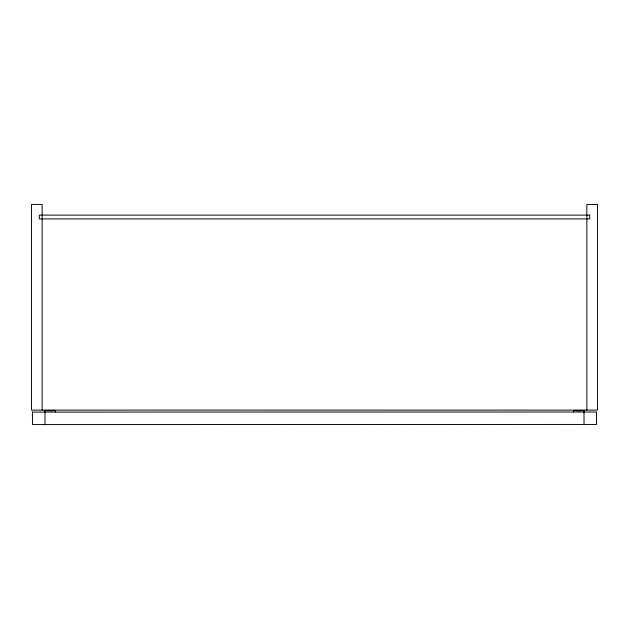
<?xml version="1.0" encoding="UTF-8"?>
<svg xmlns="http://www.w3.org/2000/svg" width="629" height="629" viewBox="0 0 629 629"><rect width="100%" height="100%" fill="white"/><g stroke="black" fill="none" stroke-linecap="round" stroke-linejoin="round"><path stroke-width="0.94" d="M584.026 412.121L584.184 410.423L573.805 410.423L573.805 411.995M47.364 410.792L52.647 410.792M576.353 410.792L581.636 410.792M44.974 412.121L44.816 410.423L55.195 410.423L55.195 411.995M586.857 410.108L586.857 204.425L597.55 204.425L597.55 410.108L31.45 410.108L31.45 204.425L42.143 204.425L42.143 410.108M584.026 411.995L584.026 424.567M44.974 411.995L44.974 424.567M32.401 412.089L32.519 424.575L596.606 424.449L596.481 411.995L32.401 412.089M589.688 215.118L39.312 215.118L39.312 218.892L589.688 218.892L589.688 215.118"/></g></svg>
